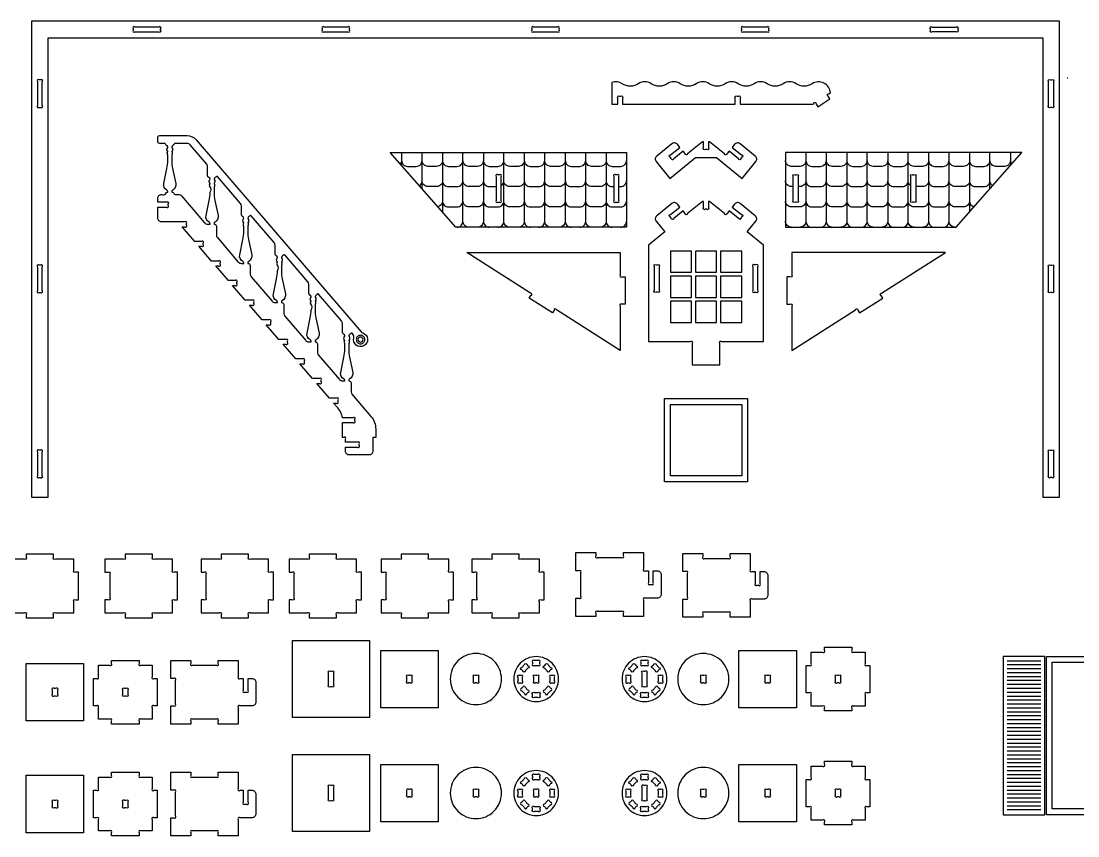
# Model space of a CAD drawing. Extents: x 9576 to 9806, y 1039 to 1165.
# Drawn here: x 9636 to 9689.9, y 1039.6 to 1081.2 of the extents above; entities that cross this region are included whole.
import ezdxf

# ---------------------------------------------------------------- set-up
doc = ezdxf.new("R2010")
doc.units = 0
doc.header["$MEASUREMENT"] = 0
doc.layers.add('LAYER_1', color=18, linetype='CONTINUOUS')

msp = doc.modelspace()

# ---------------------------------------------------------------- linework, layer by layer
at = {"layer": 'LAYER_1'}
for points in [[(9688.967, 1081.205), (9636.517, 1081.205), (9636.517, 1056.905), (9637.367, 1056.905), (9637.367, 1080.355), (9688.117, 1080.355), (9688.117, 1056.905), (9688.967, 1056.905)], [(9658.168, 1070.688), (9654.824, 1074.508), (9666.88, 1074.508), (9666.88, 1070.688)], [(9683.699, 1070.688), (9687.043, 1074.508), (9674.986, 1074.508), (9674.986, 1070.688)], [(9669.113, 1068.388), (9670.193, 1068.388), (9670.193, 1069.468), (9669.113, 1069.468)], [(9670.393, 1068.388), (9671.473, 1068.388), (9671.473, 1069.468), (9670.393, 1069.468)], [(9671.673, 1068.388), (9672.753, 1068.388), (9672.753, 1069.468), (9671.673, 1069.468)], [(9669.113, 1067.108), (9670.193, 1067.108), (9670.193, 1068.188), (9669.113, 1068.188)], [(9670.393, 1067.108), (9671.473, 1067.108), (9671.473, 1068.188), (9670.393, 1068.188)], [(9671.673, 1067.108), (9672.753, 1067.108), (9672.753, 1068.188), (9671.673, 1068.188)], [(9669.113, 1065.828), (9670.193, 1065.828), (9670.193, 1066.908), (9669.113, 1066.908)], [(9670.393, 1065.828), (9671.473, 1065.828), (9671.473, 1066.908), (9670.393, 1066.908)], [(9671.673, 1065.828), (9672.753, 1065.828), (9672.753, 1066.908), (9671.673, 1066.908)], [(9668.813, 1061.94), (9673.053, 1061.94), (9673.053, 1057.7), (9668.813, 1057.7)], [(9669.113, 1061.64), (9672.753, 1061.64), (9672.753, 1058), (9669.113, 1058)], [(9649.835, 1045.659), (9649.835, 1049.59), (9653.766, 1049.59), (9653.766, 1045.659)], [(9654.335, 1046.159), (9654.335, 1049.09), (9657.266, 1049.09), (9657.266, 1046.159)], [(9672.615, 1046.159), (9672.615, 1049.09), (9675.547, 1049.09), (9675.547, 1046.159)], [(9688.221, 1048.784), (9686.101, 1048.784), (9686.101, 1040.704), (9688.221, 1040.704)], [(9692.541, 1048.784), (9692.541, 1040.704), (9688.301, 1040.704), (9688.301, 1048.784)], [(9636.245, 1045.488), (9636.245, 1048.42), (9639.176, 1048.42), (9639.176, 1045.488)], [(9688.601, 1048.484), (9692.241, 1048.484), (9692.241, 1041.004), (9688.601, 1041.004)], [(9649.835, 1039.841), (9649.835, 1043.773), (9653.766, 1043.773), (9653.766, 1039.841)], [(9654.335, 1040.341), (9654.335, 1043.273), (9657.266, 1043.273), (9657.266, 1040.341)], [(9672.615, 1040.341), (9672.615, 1043.273), (9675.547, 1043.273), (9675.547, 1040.341)], [(9636.245, 1039.783), (9636.245, 1042.714), (9639.176, 1042.714), (9639.176, 1039.783)]]:
    msp.add_lwpolyline(points, close=True, dxfattribs=at)
for points in [[(9641.793, 1080.655), (9643.016, 1080.655, 1), (9643.105, 1080.743), (9643.105, 1080.816, 1), (9643.016, 1080.905), (9641.793, 1080.905, 1), (9641.705, 1080.816), (9641.705, 1080.743, 1)], [(9651.431, 1080.655), (9652.654, 1080.655, 1), (9652.742, 1080.743), (9652.742, 1080.816, 1), (9652.654, 1080.905), (9651.431, 1080.905, 1), (9651.342, 1080.816), (9651.342, 1080.743, 1)], [(9662.131, 1080.655), (9663.354, 1080.655, 1), (9663.442, 1080.743), (9663.442, 1080.816, 1), (9663.354, 1080.905), (9662.131, 1080.905, 1), (9662.042, 1080.816), (9662.042, 1080.743, 1)], [(9674.054, 1080.905), (9672.831, 1080.905, 1), (9672.742, 1080.816), (9672.742, 1080.743, 1), (9672.831, 1080.655), (9674.054, 1080.655, 1), (9674.142, 1080.743), (9674.142, 1080.816, 1)], [(9682.468, 1080.905), (9683.691, 1080.905, -1), (9683.78, 1080.816), (9683.78, 1080.743, -1), (9683.691, 1080.655), (9682.468, 1080.655, -1), (9682.38, 1080.743), (9682.38, 1080.816, -1)], [(9636.817, 1078.116), (9636.817, 1076.893, 1), (9636.906, 1076.805), (9636.979, 1076.805, 1), (9637.067, 1076.893), (9637.067, 1078.116, 1), (9636.979, 1078.205), (9636.906, 1078.205, 1)], [(9672.428, 1076.967), (9672.428, 1077.278, -1), (9672.516, 1077.367), (9672.59, 1077.367, -1), (9672.678, 1077.278), (9672.678, 1076.967), (9676.376, 1076.967), (9676.428, 1077, -1), (9676.55, 1076.973), (9676.637, 1076.837), (9677.257, 1077.232), (9677.17, 1077.368, -1), (9677.197, 1077.49), (9677.277, 1077.542, 0.579603), (9676.347, 1078.009, -0.300981), (9675.531, 1078.009, 0.300981), (9674.869, 1078.009, -0.300981), (9674.053, 1078.009, 0.300981), (9673.39, 1078.009, -0.300981), (9672.574, 1078.009, 0.300981), (9671.912, 1078.009, -0.300981), (9671.096, 1078.009, 0.300981), (9670.434, 1078.009, -0.300981), (9669.618, 1078.009, 0.300981), (9668.955, 1078.009, -0.300981), (9668.139, 1078.009, 0.300981), (9667.477, 1078.009, -0.300981), (9666.661, 1078.009, 0.236244), (9666.128, 1078.074), (9666.128, 1076.967), (9666.428, 1076.967), (9666.428, 1077.278, -1), (9666.516, 1077.367), (9666.59, 1077.367, -1), (9666.678, 1077.278), (9666.678, 1076.967)], [(9688.667, 1078.116), (9688.667, 1076.893, -1), (9688.579, 1076.805), (9688.506, 1076.805, -1), (9688.417, 1076.893), (9688.417, 1078.116, -1), (9688.506, 1078.205), (9688.579, 1078.205, -1)], [(9652.388, 1060.712), (9652.926, 1060.712, 1), (9653.014, 1060.8), (9653.014, 1060.874, 1), (9652.926, 1060.962), (9652.377, 1060.962, 0.140614), (9652.146, 1061.463), (9651.933, 1061.712), (9652.067, 1061.712, 1), (9652.155, 1061.8), (9652.155, 1061.874, 1), (9652.067, 1061.962), (9651.718, 1061.962), (9651.074, 1062.712), (9651.207, 1062.712, 1), (9651.296, 1062.8), (9651.296, 1062.874, 1), (9651.207, 1062.962), (9650.859, 1062.962), (9650.215, 1063.712), (9650.348, 1063.712, 1), (9650.437, 1063.8), (9650.437, 1063.874, 1), (9650.348, 1063.962), (9650, 1063.962), (9649.355, 1064.712), (9649.489, 1064.712, 1), (9649.578, 1064.8), (9649.578, 1064.874, 1), (9649.489, 1064.962), (9649.141, 1064.962), (9648.496, 1065.712), (9648.63, 1065.712, 1), (9648.719, 1065.8), (9648.719, 1065.874, 1), (9648.63, 1065.962), (9648.282, 1065.962), (9647.637, 1066.712), (9647.771, 1066.712, 1), (9647.86, 1066.8), (9647.86, 1066.874, 1), (9647.771, 1066.962), (9647.422, 1066.962), (9646.778, 1067.712), (9646.912, 1067.712, 1), (9647, 1067.8), (9647, 1067.874, 1), (9646.912, 1067.962), (9646.563, 1067.962), (9645.919, 1068.712), (9646.053, 1068.712, 1), (9646.141, 1068.8), (9646.141, 1068.874, 1), (9646.053, 1068.962), (9645.704, 1068.962), (9645.06, 1069.712), (9645.194, 1069.712, 1), (9645.282, 1069.8), (9645.282, 1069.874, 1), (9645.194, 1069.962), (9644.845, 1069.962), (9644.201, 1070.712), (9644.335, 1070.712, 1), (9644.423, 1070.8), (9644.423, 1070.874, 1), (9644.335, 1070.962), (9643.156, 1070.962, -0.414214), (9642.956, 1071.162), (9642.956, 1071.712), (9643.408, 1071.712, 1), (9643.497, 1071.8), (9643.497, 1071.874, 1), (9643.408, 1071.962), (9642.956, 1071.962), (9642.956, 1072.162, -0.414214), (9643.156, 1072.362, 0.352171), (9643.349, 1072.393, -0.352171), (9643.447, 1072.472), (9643.47, 1072.472), (9643.47, 1072.489, 0.272519), (9643.418, 1072.576, -0.328849), (9643.264, 1072.913), (9643.427, 1073.691, 0.051698), (9643.47, 1074.101), (9643.47, 1074.388, 0.366837), (9643.461, 1074.397, -0.600564), (9643.449, 1074.434, 0.39765), (9643.449, 1074.448, -0.39765), (9643.449, 1074.478, 0.39765), (9643.449, 1074.492, -0.594353), (9643.461, 1074.528, 0.584261), (9643.467, 1074.545, -0.375636), (9643.465, 1074.757, 0.187098), (9643.47, 1074.77, 0.294683), (9643.408, 1074.86, -0.244569), (9643.349, 1074.931, 0.352171), (9643.31, 1074.962), (9643.056, 1074.962, -0.414214), (9642.956, 1075.062), (9642.956, 1075.262, -0.414214), (9643.056, 1075.362), (9644.456, 1075.362, -0.21865), (9644.911, 1075.153), (9653.331, 1065.352, 0.134714), (9653.419, 1065.293, -0.655406), (9653.475, 1064.636, -0.655406), (9652.956, 1065.042, 0.245805), (9652.914, 1065.223), (9652.873, 1065.272, 0.507332), (9652.808, 1065.267, -0.156752), (9652.762, 1065.227, 0.294683), (9652.7, 1065.138, 0.187098), (9652.705, 1065.124, -0.375636), (9652.703, 1064.912, 0.584261), (9652.709, 1064.895, -0.594353), (9652.721, 1064.859, 0.39765), (9652.721, 1064.845, -0.39765), (9652.721, 1064.815, 0.39765), (9652.721, 1064.801, -0.600564), (9652.709, 1064.765, 0.366837), (9652.7, 1064.755), (9652.7, 1064.469, 0.051698), (9652.743, 1064.058), (9652.906, 1063.28, -0.328849), (9652.752, 1062.943, 0.272519), (9652.7, 1062.856), (9652.7, 1062.839), (9652.723, 1062.839, -0.414214), (9652.823, 1062.739), (9652.823, 1062.284, 0.179323), (9652.872, 1062.154), (9653.838, 1061.029, -0.179323), (9654.08, 1060.377), (9654.08, 1059.962), (9653.934, 1059.962), (9653.934, 1059.262, -0.414214), (9653.734, 1059.062), (9652.734, 1059.062, -0.414214), (9652.534, 1059.262), (9652.534, 1059.462), (9653.145, 1059.462, 1), (9653.234, 1059.55), (9653.234, 1059.624, 1), (9653.145, 1059.712), (9652.534, 1059.712), (9652.534, 1059.874, 1), (9652.445, 1059.962), (9652.388, 1059.962)], [(9643.791, 1074.932, -0.251154), (9643.731, 1074.86, 0.294683), (9643.67, 1074.77, 0.187098), (9643.675, 1074.757, -0.375636), (9643.673, 1074.545, 0.584261), (9643.678, 1074.528, -0.594353), (9643.69, 1074.492, 0.39765), (9643.69, 1074.478, -0.39765), (9643.69, 1074.448, 0.39765), (9643.69, 1074.434, -0.600564), (9643.678, 1074.397, 0.366837), (9643.67, 1074.388), (9643.67, 1074.101, 0.051698), (9643.712, 1073.691), (9643.875, 1072.913, -0.328849), (9643.721, 1072.576, 0.272519), (9643.67, 1072.489), (9643.67, 1072.472, -0.352171), (9643.79, 1072.393, 0.352171), (9643.829, 1072.362), (9644.01, 1072.362, -0.21865), (9644.162, 1072.292), (9645.35, 1070.909, 0.21865), (9645.502, 1070.839), (9645.628, 1070.839), (9645.628, 1070.856, 0.272519), (9645.576, 1070.943, -0.328849), (9645.422, 1071.28), (9645.585, 1072.058, 0.051698), (9645.628, 1072.469, 0.366837), (9645.619, 1072.765, -0.600564), (9645.607, 1072.801, 0.39765), (9645.607, 1072.815, -0.39765), (9645.607, 1072.845, 0.39765), (9645.607, 1072.859, -0.594353), (9645.619, 1072.895, 0.584261), (9645.624, 1072.912, -0.375636), (9645.623, 1073.124, 0.187098), (9645.627, 1073.138, 0.294683), (9645.566, 1073.227, -0.302722), (9645.504, 1073.319), (9645.504, 1073.774, 0.179323), (9645.456, 1073.905), (9644.608, 1074.892, 0.21865), (9644.456, 1074.962), (9643.829, 1074.962, 0.352171)], [(9671.058, 1075.048), (9671.058, 1074.737, -1), (9670.97, 1074.648), (9670.897, 1074.648, -1), (9670.808, 1074.737), (9670.808, 1075.048), (9670.75, 1075.048), (9669.986, 1074.429, -1), (9669.861, 1074.442), (9669.76, 1074.567), (9669.284, 1074.182, -1), (9669.16, 1074.195), (9669.114, 1074.252, -1), (9669.127, 1074.377), (9669.602, 1074.762), (9669.476, 1074.917, 0.414214), (9669.195, 1074.947), (9668.418, 1074.317, 0.414214), (9668.389, 1074.036), (9669.081, 1073.181), (9670.398, 1074.248), (9671.468, 1074.248), (9672.785, 1073.181), (9673.478, 1074.036, 0.414214), (9673.448, 1074.317), (9672.671, 1074.947, 0.414214), (9672.39, 1074.917), (9672.264, 1074.762), (9672.739, 1074.377, -1), (9672.752, 1074.252), (9672.706, 1074.195, -1), (9672.582, 1074.182), (9672.107, 1074.567), (9672.005, 1074.442, -1), (9671.881, 1074.429), (9671.116, 1075.048)], [(9647.337, 1070.765, -0.600564), (9647.325, 1070.801, 0.39765), (9647.325, 1070.815, -0.39765), (9647.325, 1070.845, 0.39765), (9647.325, 1070.859, -0.594353), (9647.337, 1070.895, 0.584261), (9647.343, 1070.912, -0.375636), (9647.341, 1071.124, 0.187098), (9647.346, 1071.138, 0.294683), (9647.284, 1071.227, -0.302722), (9647.223, 1071.319), (9647.223, 1071.774, 0.179323), (9647.174, 1071.905), (9646, 1073.272, 0.507332), (9645.936, 1073.267, -0.156752), (9645.889, 1073.227, 0.294683), (9645.828, 1073.138, 0.187098), (9645.832, 1073.124, -0.375636), (9645.831, 1072.912, 0.584261), (9645.836, 1072.895, -0.594353), (9645.848, 1072.859, 0.39765), (9645.848, 1072.845, -0.39765), (9645.848, 1072.815, 0.39765), (9645.848, 1072.801, -0.600564), (9645.836, 1072.765, 0.366837), (9645.828, 1072.755), (9645.828, 1072.469, 0.051698), (9645.87, 1072.058), (9646.033, 1071.28, -0.328849), (9645.879, 1070.943, 0.272519), (9645.828, 1070.856), (9645.828, 1070.839), (9645.851, 1070.839, -0.414214), (9645.951, 1070.739), (9645.951, 1070.284, 0.179323), (9645.999, 1070.154), (9647.068, 1068.909, 0.21865), (9647.22, 1068.839), (9647.346, 1068.839), (9647.346, 1068.856, 0.272519), (9647.294, 1068.943, -0.328849), (9647.14, 1069.28), (9647.303, 1070.058, 0.051698), (9647.346, 1070.469), (9647.346, 1070.755, 0.366837)], [(9660.23, 1073.273), (9660.23, 1072.049, 1), (9660.318, 1071.961), (9660.392, 1071.961, 1), (9660.48, 1072.049), (9660.48, 1073.273, 1), (9660.392, 1073.361), (9660.318, 1073.361, 1)], [(9666.23, 1073.273), (9666.23, 1072.049, 1), (9666.318, 1071.961), (9666.392, 1071.961, 1), (9666.48, 1072.049), (9666.48, 1073.273, 1), (9666.392, 1073.361), (9666.318, 1073.361, 1)], [(9675.636, 1073.273), (9675.636, 1072.049, -1), (9675.548, 1071.961), (9675.475, 1071.961, -1), (9675.386, 1072.049), (9675.386, 1073.273, -1), (9675.475, 1073.361), (9675.548, 1073.361, -1)], [(9681.636, 1073.273), (9681.636, 1072.049, -1), (9681.548, 1071.961), (9681.475, 1071.961, -1), (9681.386, 1072.049), (9681.386, 1073.273, -1), (9681.475, 1073.361), (9681.548, 1073.361, -1)], [(9671.633, 1063.655), (9671.633, 1064.767, -1), (9671.722, 1064.855), (9673.871, 1064.855), (9673.871, 1069.768), (9673.037, 1070.444), (9673.478, 1070.987, 0.414214), (9673.448, 1071.269), (9672.671, 1071.898, 0.414214), (9672.39, 1071.869), (9672.264, 1071.713), (9672.739, 1071.328, -1), (9672.752, 1071.204), (9672.651, 1071.078), (9672.107, 1071.519), (9672.005, 1071.393, -1), (9671.881, 1071.38), (9671.116, 1072), (9671.058, 1072), (9671.058, 1071.688, -1), (9670.97, 1071.6), (9670.897, 1071.6, -1), (9670.808, 1071.688), (9670.808, 1072), (9670.75, 1072), (9669.986, 1071.38, -1), (9669.861, 1071.393), (9669.76, 1071.519), (9669.284, 1071.134, -1), (9669.16, 1071.147), (9669.114, 1071.204, -1), (9669.127, 1071.328), (9669.602, 1071.713), (9669.476, 1071.869, 0.414214), (9669.195, 1071.898), (9668.418, 1071.269, 0.414214), (9668.389, 1070.987), (9668.829, 1070.444), (9667.996, 1069.768), (9667.996, 1064.855), (9670.145, 1064.855, -1), (9670.233, 1064.767), (9670.233, 1063.655)], [(9649.021, 1068.058, 0.051698), (9649.064, 1068.469, 0.366837), (9649.056, 1068.765, -0.600564), (9649.043, 1068.801, 0.39765), (9649.043, 1068.815, -0.39765), (9649.043, 1068.845, 0.39765), (9649.043, 1068.859, -0.594353), (9649.055, 1068.895, 0.584261), (9649.061, 1068.912, -0.375636), (9649.059, 1069.124, 0.187098), (9649.064, 1069.138, 0.294683), (9649.002, 1069.227, -0.302722), (9648.941, 1069.319), (9648.941, 1069.774, 0.179323), (9648.893, 1069.905), (9647.718, 1071.272, 0.507332), (9647.654, 1071.267, -0.156752), (9647.607, 1071.227, 0.294683), (9647.546, 1071.138, 0.187098), (9647.551, 1071.124, -0.375636), (9647.549, 1070.912, 0.584261), (9647.554, 1070.895, -0.594353), (9647.566, 1070.859, 0.39765), (9647.566, 1070.845, -0.39765), (9647.566, 1070.815, 0.39765), (9647.566, 1070.801, -0.600564), (9647.554, 1070.765, 0.366837), (9647.546, 1070.755), (9647.546, 1070.469, 0.051698), (9647.588, 1070.058), (9647.751, 1069.28, -0.328849), (9647.597, 1068.943, 0.272519), (9647.546, 1068.856), (9647.546, 1068.839), (9647.569, 1068.839, -0.414214), (9647.669, 1068.739), (9647.669, 1068.284, 0.179323), (9647.717, 1068.154), (9648.787, 1066.909, 0.21865), (9648.938, 1066.839), (9649.064, 1066.839), (9649.064, 1066.856, 0.272519), (9649.012, 1066.943, -0.328849), (9648.858, 1067.28)], [(9650.782, 1066.469, 0.366837), (9650.774, 1066.765, -0.600564), (9650.761, 1066.801, 0.39765), (9650.761, 1066.815, -0.39765), (9650.761, 1066.845, 0.39765), (9650.761, 1066.859, -0.594353), (9650.773, 1066.895, 0.584261), (9650.779, 1066.912, -0.375636), (9650.777, 1067.124, 0.187098), (9650.782, 1067.138, 0.294683), (9650.721, 1067.227, -0.302722), (9650.659, 1067.319), (9650.659, 1067.774, 0.179323), (9650.611, 1067.905), (9649.436, 1069.272, 0.507332), (9649.372, 1069.267, -0.156752), (9649.325, 1069.227, 0.294683), (9649.264, 1069.138, 0.187098), (9649.269, 1069.124, -0.375636), (9649.267, 1068.912, 0.584261), (9649.273, 1068.895, -0.594353), (9649.285, 1068.859, 0.39765), (9649.285, 1068.845, -0.39765), (9649.285, 1068.815, 0.39765), (9649.285, 1068.801, -0.600564), (9649.272, 1068.765, 0.366837), (9649.264, 1068.755), (9649.264, 1068.469, 0.051698), (9649.306, 1068.058), (9649.469, 1067.28, -0.328849), (9649.315, 1066.943, 0.272519), (9649.264, 1066.856), (9649.264, 1066.839), (9649.287, 1066.839, -0.414214), (9649.387, 1066.739), (9649.387, 1066.284, 0.179323), (9649.435, 1066.154), (9650.505, 1064.909, 0.21865), (9650.656, 1064.839), (9650.782, 1064.839), (9650.782, 1064.856, 0.272519), (9650.731, 1064.943, -0.328849), (9650.576, 1065.28), (9650.74, 1066.058, 0.051698)], [(9666.804, 1066.751), (9666.643, 1066.751, 1), (9666.554, 1066.663), (9666.554, 1064.398), (9663.302, 1066.472, 1), (9663.18, 1066.445), (9663.093, 1066.309), (9661.913, 1067.061), (9662, 1067.198, 1), (9661.973, 1067.32), (9658.72, 1069.394), (9666.554, 1069.394), (9666.554, 1068.239, 1), (9666.643, 1068.151), (9666.804, 1068.151)], [(9675.062, 1066.751), (9675.224, 1066.751, -1), (9675.312, 1066.663), (9675.312, 1064.398), (9678.564, 1066.472, -1), (9678.686, 1066.445), (9678.773, 1066.309), (9679.954, 1067.061), (9679.867, 1067.198, -1), (9679.894, 1067.32), (9683.146, 1069.394), (9675.312, 1069.394), (9675.312, 1068.239, -1), (9675.224, 1068.151), (9675.062, 1068.151)], [(9636.817, 1068.666), (9636.817, 1067.443, 1), (9636.906, 1067.355), (9636.979, 1067.355, 1), (9637.067, 1067.443), (9637.067, 1068.666, 1), (9636.979, 1068.755), (9636.906, 1068.755, 1)], [(9668.546, 1068.68), (9668.546, 1067.457, -1), (9668.457, 1067.368), (9668.384, 1067.368, -1), (9668.296, 1067.457), (9668.296, 1068.68, -1), (9668.384, 1068.768), (9668.457, 1068.768, -1)], [(9673.321, 1068.68), (9673.321, 1067.457, 1), (9673.409, 1067.368), (9673.482, 1067.368, 1), (9673.571, 1067.457), (9673.571, 1068.68, 1), (9673.482, 1068.768), (9673.409, 1068.768, 1)], [(9688.667, 1068.666), (9688.667, 1067.443, -1), (9688.579, 1067.355), (9688.506, 1067.355, -1), (9688.417, 1067.443), (9688.417, 1068.666, -1), (9688.506, 1068.755), (9688.579, 1068.755, -1)], [(9652.5, 1064.755, 0.366837), (9652.492, 1064.765, -0.600564), (9652.48, 1064.801, 0.39765), (9652.48, 1064.815, -0.39765), (9652.48, 1064.845, 0.39765), (9652.48, 1064.859, -0.594353), (9652.491, 1064.895, 0.584261), (9652.497, 1064.912, -0.375636), (9652.495, 1065.124, 0.187098), (9652.5, 1065.138, 0.294683), (9652.439, 1065.227, -0.302722), (9652.377, 1065.319), (9652.377, 1065.774, 0.179323), (9652.329, 1065.905), (9651.155, 1067.272, 0.507332), (9651.09, 1067.267, -0.156752), (9651.044, 1067.227, 0.294683), (9650.982, 1067.138, 0.187098), (9650.987, 1067.124, -0.375636), (9650.985, 1066.912, 0.584261), (9650.991, 1066.895, -0.594353), (9651.003, 1066.859, 0.39765), (9651.003, 1066.845, -0.39765), (9651.003, 1066.815, 0.39765), (9651.003, 1066.801, -0.600564), (9650.99, 1066.765, 0.366837), (9650.982, 1066.755), (9650.982, 1066.469, 0.051698), (9651.025, 1066.058), (9651.188, 1065.28, -0.328849), (9651.034, 1064.943, 0.272519), (9650.982, 1064.856), (9650.982, 1064.839), (9651.005, 1064.839, -0.414214), (9651.105, 1064.739), (9651.105, 1064.284, 0.179323), (9651.153, 1064.154), (9652.223, 1062.909, 0.21865), (9652.375, 1062.839), (9652.5, 1062.839), (9652.5, 1062.856, 0.272519), (9652.449, 1062.943, -0.328849), (9652.295, 1063.28), (9652.458, 1064.058, 0.051698), (9652.5, 1064.469)], [(9653.304, 1065.169, 0.414214), (9653.087, 1064.952, 0.414214), (9653.304, 1064.735, 0.414214), (9653.521, 1064.952, 0.414214)], [(9653.304, 1065.081, 0.414214), (9653.175, 1064.952, 0.414214), (9653.304, 1064.823, 0.414214), (9653.433, 1064.952, 0.414214)], [(9636.817, 1059.216), (9636.817, 1057.993, 1), (9636.906, 1057.905), (9636.979, 1057.905, 1), (9637.067, 1057.993), (9637.067, 1059.216, 1), (9636.979, 1059.305), (9636.906, 1059.305, 1)], [(9688.667, 1059.216), (9688.667, 1057.993, -1), (9688.579, 1057.905), (9688.506, 1057.905, -1), (9688.417, 1057.993), (9688.417, 1059.216, -1), (9688.506, 1059.305), (9688.579, 1059.305, -1)], [(9640.263, 1053.076), (9640.424, 1053.076, -1), (9640.513, 1052.988), (9640.513, 1051.764, -1), (9640.424, 1051.676), (9640.263, 1051.676), (9640.263, 1051), (9641.199, 1051, -1), (9641.288, 1050.912), (9641.288, 1050.75), (9642.688, 1050.75), (9642.688, 1050.912, -1), (9642.776, 1051), (9643.713, 1051), (9643.713, 1051.588, -1), (9643.801, 1051.676), (9643.963, 1051.676), (9643.963, 1053.076), (9643.801, 1053.076, -1), (9643.713, 1053.164), (9643.713, 1053.752), (9642.776, 1053.752, -1), (9642.688, 1053.84), (9642.688, 1054.002), (9641.288, 1054.002), (9641.288, 1053.84, -1), (9641.199, 1053.752), (9640.263, 1053.752)], [(9645.166, 1053.076), (9645.328, 1053.076, -1), (9645.416, 1052.988), (9645.416, 1051.764, -1), (9645.328, 1051.676), (9645.166, 1051.676), (9645.166, 1051), (9646.103, 1051, -1), (9646.191, 1050.912), (9646.191, 1050.75), (9647.591, 1050.75), (9647.591, 1050.912, -1), (9647.68, 1051), (9648.616, 1051), (9648.616, 1051.588, -1), (9648.705, 1051.676), (9648.866, 1051.676), (9648.866, 1053.076), (9648.705, 1053.076, -1), (9648.616, 1053.164), (9648.616, 1053.752), (9647.68, 1053.752, -1), (9647.591, 1053.84), (9647.591, 1054.002), (9646.191, 1054.002), (9646.191, 1053.84, -1), (9646.103, 1053.752), (9645.166, 1053.752)], [(9649.655, 1053.076), (9649.817, 1053.076, -1), (9649.905, 1052.988), (9649.905, 1051.764, -1), (9649.817, 1051.676), (9649.655, 1051.676), (9649.655, 1051), (9650.592, 1051, -1), (9650.68, 1050.912), (9650.68, 1050.75), (9652.08, 1050.75), (9652.08, 1050.912, -1), (9652.169, 1051), (9653.105, 1051), (9653.105, 1051.588, -1), (9653.194, 1051.676), (9653.355, 1051.676), (9653.355, 1053.076), (9653.194, 1053.076, -1), (9653.105, 1053.164), (9653.105, 1053.752), (9652.169, 1053.752, -1), (9652.08, 1053.84), (9652.08, 1054.002), (9650.68, 1054.002), (9650.68, 1053.84, -1), (9650.592, 1053.752), (9649.655, 1053.752)], [(9654.352, 1053.076), (9654.513, 1053.076, -1), (9654.602, 1052.988), (9654.602, 1051.764, -1), (9654.513, 1051.676), (9654.352, 1051.676), (9654.352, 1051), (9655.288, 1051, -1), (9655.377, 1050.912), (9655.377, 1050.75), (9656.777, 1050.75), (9656.777, 1050.912, -1), (9656.865, 1051), (9657.802, 1051), (9657.802, 1051.588, -1), (9657.89, 1051.676), (9658.052, 1051.676), (9658.052, 1053.076), (9657.89, 1053.076, -1), (9657.802, 1053.164), (9657.802, 1053.752), (9656.865, 1053.752, -1), (9656.777, 1053.84), (9656.777, 1054.002), (9655.377, 1054.002), (9655.377, 1053.84, -1), (9655.288, 1053.752), (9654.352, 1053.752)], [(9658.979, 1053.076), (9659.141, 1053.076, -1), (9659.229, 1052.988), (9659.229, 1051.764, -1), (9659.141, 1051.676), (9658.979, 1051.676), (9658.979, 1051), (9659.916, 1051, -1), (9660.004, 1050.912), (9660.004, 1050.75), (9661.404, 1050.75), (9661.404, 1050.912, -1), (9661.492, 1051), (9662.429, 1051), (9662.429, 1051.588, -1), (9662.517, 1051.676), (9662.679, 1051.676), (9662.679, 1053.076), (9662.517, 1053.076, -1), (9662.429, 1053.164), (9662.429, 1053.752), (9661.492, 1053.752, -1), (9661.404, 1053.84), (9661.404, 1054.002), (9660.004, 1054.002), (9660.004, 1053.84, -1), (9659.916, 1053.752), (9658.979, 1053.752)], [(9667.741, 1054.077), (9667.741, 1053.24, 1), (9667.829, 1053.152), (9667.991, 1053.152), (9667.991, 1052.54, 1), (9668.079, 1052.452), (9668.152, 1052.452, 1), (9668.241, 1052.54), (9668.241, 1053.152), (9668.441, 1053.152, -0.414214), (9668.641, 1052.952), (9668.641, 1051.952, -0.414214), (9668.441, 1051.752), (9667.829, 1051.752, 1), (9667.741, 1051.663), (9667.741, 1050.826), (9666.716, 1050.826), (9666.716, 1050.988, 1), (9666.627, 1051.076), (9665.404, 1051.076, 1), (9665.316, 1050.988), (9665.316, 1050.826), (9664.291, 1050.826), (9664.291, 1051.752), (9664.452, 1051.752, 1), (9664.541, 1051.84), (9664.541, 1053.063, 1), (9664.452, 1053.152), (9664.291, 1053.152), (9664.291, 1054.077), (9665.316, 1054.077), (9665.316, 1053.916, 1), (9665.404, 1053.827), (9666.627, 1053.827, 1), (9666.716, 1053.916), (9666.716, 1054.077)], [(9673.192, 1054.036), (9673.192, 1053.199, 1), (9673.28, 1053.11), (9673.442, 1053.11), (9673.442, 1052.499, 1), (9673.53, 1052.41), (9673.603, 1052.41, 1), (9673.692, 1052.499), (9673.692, 1053.11), (9673.892, 1053.11, -0.414214), (9674.092, 1052.91), (9674.092, 1051.91, -0.414214), (9673.892, 1051.71), (9673.28, 1051.71, 1), (9673.192, 1051.622), (9673.192, 1050.785), (9672.167, 1050.785), (9672.167, 1050.946, 1), (9672.078, 1051.035), (9670.855, 1051.035, 1), (9670.767, 1050.946), (9670.767, 1050.785), (9669.742, 1050.785), (9669.742, 1051.71), (9669.903, 1051.71, 1), (9669.992, 1051.799), (9669.992, 1053.022, 1), (9669.903, 1053.11), (9669.742, 1053.11), (9669.742, 1054.036), (9670.767, 1054.036), (9670.767, 1053.874, 1), (9670.855, 1053.786), (9672.078, 1053.786, 1), (9672.167, 1053.874), (9672.167, 1054.036)], [(9659.191, 1048.93, 0.414214), (9657.885, 1047.625, 0.414214), (9659.191, 1046.319, 0.414214), (9660.496, 1047.625, 0.414214)], [(9662.265, 1048.77, 0.414214), (9661.12, 1047.625, 0.414214), (9662.265, 1046.479, 0.414214), (9663.411, 1047.625, 0.414214)], [(9667.793, 1048.77, 0.414214), (9666.647, 1047.625, 0.414214), (9667.793, 1046.479, 0.414214), (9668.938, 1047.625, 0.414214)], [(9670.793, 1048.93, 0.414214), (9669.487, 1047.625, 0.414214), (9670.793, 1046.319, 0.414214), (9672.098, 1047.625, 0.414214)], [(9678.372, 1049.25), (9678.372, 1049.089, 1), (9678.461, 1049), (9679.048, 1049), (9679.048, 1048.413, 1), (9679.136, 1048.325), (9679.298, 1048.325), (9679.298, 1046.925), (9679.136, 1046.925, 1), (9679.048, 1046.836), (9679.048, 1046.249), (9678.461, 1046.249, 1), (9678.372, 1046.161), (9678.372, 1045.999), (9676.972, 1045.999), (9676.972, 1046.161, 1), (9676.884, 1046.249), (9676.297, 1046.249), (9676.297, 1046.836, 1), (9676.208, 1046.925), (9676.047, 1046.925), (9676.047, 1048.325), (9676.208, 1048.325, 1), (9676.297, 1048.413), (9676.297, 1049), (9676.884, 1049, 1), (9676.972, 1049.089), (9676.972, 1049.25)], [(9642.002, 1048.58), (9642.002, 1048.418, 1), (9642.09, 1048.33), (9642.677, 1048.33), (9642.677, 1047.742, 1), (9642.766, 1047.654), (9642.927, 1047.654), (9642.927, 1046.254), (9642.766, 1046.254, 1), (9642.677, 1046.166), (9642.677, 1045.578), (9642.09, 1045.578, 1), (9642.002, 1045.49), (9642.002, 1045.328), (9640.602, 1045.328), (9640.602, 1045.49, 1), (9640.513, 1045.578), (9639.926, 1045.578), (9639.926, 1046.166, 1), (9639.838, 1046.254), (9639.676, 1046.254), (9639.676, 1047.654), (9639.838, 1047.654, 1), (9639.926, 1047.742), (9639.926, 1048.33), (9640.513, 1048.33, 1), (9640.602, 1048.418), (9640.602, 1048.58)], [(9647.068, 1048.58), (9647.068, 1047.742, 1), (9647.157, 1047.654), (9647.318, 1047.654), (9647.318, 1047.042, 1), (9647.407, 1046.954), (9647.48, 1046.954, 1), (9647.568, 1047.042), (9647.568, 1047.654), (9647.768, 1047.654, -0.414214), (9647.968, 1047.454), (9647.968, 1046.454, -0.414214), (9647.768, 1046.254), (9647.157, 1046.254, 1), (9647.068, 1046.166), (9647.068, 1045.328), (9646.043, 1045.328), (9646.043, 1045.49, 1), (9645.955, 1045.578), (9644.732, 1045.578, 1), (9644.643, 1045.49), (9644.643, 1045.328), (9643.618, 1045.328), (9643.618, 1046.254), (9643.78, 1046.254, 1), (9643.868, 1046.342), (9643.868, 1047.566, 1), (9643.78, 1047.654), (9643.618, 1047.654), (9643.618, 1048.58), (9644.643, 1048.58), (9644.643, 1048.418, 1), (9644.732, 1048.33), (9645.955, 1048.33, 1), (9646.043, 1048.418), (9646.043, 1048.58)], [(9661.529, 1048.222), (9661.668, 1048.361, -1), (9661.793, 1048.361), (9661.845, 1048.309, -1), (9661.845, 1048.184), (9661.706, 1048.045, -1), (9661.581, 1048.045), (9661.529, 1048.097, -1)], [(9662.167, 1048.318), (9662.364, 1048.318, 1), (9662.452, 1048.406), (9662.452, 1048.479, 1), (9662.364, 1048.568), (9662.167, 1048.568, 1), (9662.078, 1048.479), (9662.078, 1048.406, 1)], [(9662.862, 1048.361), (9663.002, 1048.222, -1), (9663.002, 1048.097), (9662.95, 1048.045, -1), (9662.825, 1048.045), (9662.686, 1048.184, -1), (9662.686, 1048.309), (9662.737, 1048.361, -1)], [(9667.372, 1048.184), (9667.233, 1048.045, -1), (9667.108, 1048.045), (9667.056, 1048.097, -1), (9667.056, 1048.222), (9667.196, 1048.361, -1), (9667.321, 1048.361), (9667.372, 1048.309, -1)], [(9667.694, 1048.318), (9667.891, 1048.318, 1), (9667.98, 1048.406), (9667.98, 1048.479, 1), (9667.891, 1048.568), (9667.694, 1048.568, 1), (9667.606, 1048.479), (9667.606, 1048.406, 1)], [(9668.39, 1048.361), (9668.529, 1048.222, -1), (9668.529, 1048.097), (9668.477, 1048.045, -1), (9668.352, 1048.045), (9668.213, 1048.184, -1), (9668.213, 1048.309), (9668.265, 1048.361, -1)], [(9651.925, 1047.936), (9651.925, 1047.313, -1), (9651.837, 1047.225), (9651.764, 1047.225, -1), (9651.675, 1047.313), (9651.675, 1047.936, -1), (9651.764, 1048.025), (9651.837, 1048.025, -1)], [(9655.925, 1047.736), (9655.925, 1047.513, -1), (9655.837, 1047.425), (9655.764, 1047.425, -1), (9655.675, 1047.513), (9655.675, 1047.736, -1), (9655.764, 1047.825), (9655.837, 1047.825, -1)], [(9659.316, 1047.736), (9659.316, 1047.513, -1), (9659.227, 1047.425), (9659.154, 1047.425, -1), (9659.066, 1047.513), (9659.066, 1047.736, -1), (9659.154, 1047.825), (9659.227, 1047.825, -1)], [(9661.323, 1047.723), (9661.323, 1047.526, 1), (9661.411, 1047.438), (9661.484, 1047.438, 1), (9661.573, 1047.526), (9661.573, 1047.723, 1), (9661.484, 1047.812), (9661.411, 1047.812, 1)], [(9662.14, 1047.513), (9662.14, 1047.736, -1), (9662.229, 1047.825), (9662.302, 1047.825, -1), (9662.39, 1047.736), (9662.39, 1047.513, -1), (9662.302, 1047.425), (9662.229, 1047.425, -1)], [(9663.047, 1047.438), (9663.12, 1047.438, 1), (9663.208, 1047.526), (9663.208, 1047.723, 1), (9663.12, 1047.812), (9663.047, 1047.812, 1), (9662.958, 1047.723), (9662.958, 1047.526, 1)], [(9666.85, 1047.723), (9666.85, 1047.526, 1), (9666.938, 1047.438), (9667.011, 1047.438, 1), (9667.1, 1047.526), (9667.1, 1047.723, 1), (9667.011, 1047.812), (9666.938, 1047.812, 1)], [(9667.668, 1047.313), (9667.668, 1047.936, -1), (9667.756, 1048.025), (9667.829, 1048.025, -1), (9667.918, 1047.936), (9667.918, 1047.313, -1), (9667.829, 1047.225), (9667.756, 1047.225, -1)], [(9668.647, 1047.812), (9668.574, 1047.812, 1), (9668.485, 1047.723), (9668.485, 1047.526, 1), (9668.574, 1047.438), (9668.647, 1047.438, 1), (9668.735, 1047.526), (9668.735, 1047.723, 1)], [(9670.918, 1047.736), (9670.918, 1047.513, -1), (9670.829, 1047.425), (9670.756, 1047.425, -1), (9670.668, 1047.513), (9670.668, 1047.736, -1), (9670.756, 1047.825), (9670.829, 1047.825, -1)], [(9674.206, 1047.736), (9674.206, 1047.513, -1), (9674.118, 1047.425), (9674.044, 1047.425, -1), (9673.956, 1047.513), (9673.956, 1047.736, -1), (9674.044, 1047.825), (9674.118, 1047.825, -1)], [(9677.797, 1047.736), (9677.797, 1047.513, -1), (9677.709, 1047.425), (9677.636, 1047.425, -1), (9677.547, 1047.513), (9677.547, 1047.736, -1), (9677.636, 1047.825), (9677.709, 1047.825, -1)], [(9637.835, 1047.066), (9637.835, 1046.842, -1), (9637.747, 1046.754), (9637.674, 1046.754, -1), (9637.585, 1046.842), (9637.585, 1047.066, -1), (9637.674, 1047.154), (9637.747, 1047.154, -1)], [(9641.427, 1047.066), (9641.427, 1046.842, -1), (9641.338, 1046.754), (9641.265, 1046.754, -1), (9641.177, 1046.842), (9641.177, 1047.066, -1), (9641.265, 1047.154), (9641.338, 1047.154, -1)], [(9661.845, 1047.065), (9661.706, 1047.204, 1), (9661.581, 1047.204), (9661.529, 1047.153, 1), (9661.529, 1047.028), (9661.668, 1046.888, 1), (9661.793, 1046.888), (9661.845, 1046.94, 1)], [(9662.862, 1046.888), (9663.002, 1047.028, 1), (9663.002, 1047.153), (9662.95, 1047.204, 1), (9662.825, 1047.204), (9662.686, 1047.065, 1), (9662.686, 1046.94), (9662.737, 1046.888, 1)], [(9667.056, 1047.028), (9667.196, 1046.888, 1), (9667.321, 1046.888), (9667.372, 1046.94, 1), (9667.372, 1047.065), (9667.233, 1047.204, 1), (9667.108, 1047.204), (9667.056, 1047.153, 1)], [(9668.352, 1047.204), (9668.213, 1047.065, 1), (9668.213, 1046.94), (9668.265, 1046.888, 1), (9668.39, 1046.888), (9668.529, 1047.028, 1), (9668.529, 1047.153), (9668.477, 1047.204, 1)], [(9662.167, 1046.932), (9662.364, 1046.932, -1), (9662.452, 1046.843), (9662.452, 1046.77, -1), (9662.364, 1046.682), (9662.167, 1046.682, -1), (9662.078, 1046.77), (9662.078, 1046.843, -1)], [(9667.891, 1046.682), (9667.694, 1046.682, -1), (9667.606, 1046.77), (9667.606, 1046.843, -1), (9667.694, 1046.932), (9667.891, 1046.932, -1), (9667.98, 1046.843), (9667.98, 1046.77, -1)], [(9678.372, 1043.433), (9678.372, 1043.271, 1), (9678.461, 1043.183), (9679.048, 1043.183), (9679.048, 1042.595, 1), (9679.136, 1042.507), (9679.298, 1042.507), (9679.298, 1041.107), (9679.136, 1041.107, 1), (9679.048, 1041.019), (9679.048, 1040.431), (9678.461, 1040.431, 1), (9678.372, 1040.343), (9678.372, 1040.181), (9676.972, 1040.181), (9676.972, 1040.343, 1), (9676.884, 1040.431), (9676.297, 1040.431), (9676.297, 1041.019, 1), (9676.208, 1041.107), (9676.047, 1041.107), (9676.047, 1042.507), (9676.208, 1042.507, 1), (9676.297, 1042.595), (9676.297, 1043.183), (9676.884, 1043.183, 1), (9676.972, 1043.271), (9676.972, 1043.433)], [(9642.002, 1042.874), (9642.002, 1042.712, 1), (9642.09, 1042.624), (9642.677, 1042.624), (9642.677, 1042.037, 1), (9642.766, 1041.948), (9642.927, 1041.948), (9642.927, 1040.548), (9642.766, 1040.548, 1), (9642.677, 1040.46), (9642.677, 1039.873), (9642.09, 1039.873, 1), (9642.002, 1039.784), (9642.002, 1039.623), (9640.602, 1039.623), (9640.602, 1039.784, 1), (9640.513, 1039.873), (9639.926, 1039.873), (9639.926, 1040.46, 1), (9639.838, 1040.548), (9639.676, 1040.548), (9639.676, 1041.948), (9639.838, 1041.948, 1), (9639.926, 1042.037), (9639.926, 1042.624), (9640.513, 1042.624, 1), (9640.602, 1042.712), (9640.602, 1042.874)], [(9647.068, 1042.874), (9647.068, 1042.037, 1), (9647.157, 1041.948), (9647.318, 1041.948), (9647.318, 1041.337, 1), (9647.407, 1041.248), (9647.48, 1041.248, 1), (9647.568, 1041.337), (9647.568, 1041.948), (9647.768, 1041.948, -0.414214), (9647.968, 1041.748), (9647.968, 1040.748, -0.414214), (9647.768, 1040.548), (9647.157, 1040.548, 1), (9647.068, 1040.46), (9647.068, 1039.623), (9646.043, 1039.623), (9646.043, 1039.784, 1), (9645.955, 1039.873), (9644.732, 1039.873, 1), (9644.643, 1039.784), (9644.643, 1039.623), (9643.618, 1039.623), (9643.618, 1040.548), (9643.78, 1040.548, 1), (9643.868, 1040.637), (9643.868, 1041.86, 1), (9643.78, 1041.948), (9643.618, 1041.948), (9643.618, 1042.874), (9644.643, 1042.874), (9644.643, 1042.712, 1), (9644.732, 1042.624), (9645.955, 1042.624, 1), (9646.043, 1042.712), (9646.043, 1042.874)], [(9659.191, 1043.113, 0.414214), (9657.885, 1041.807, 0.414214), (9659.191, 1040.501, 0.414214), (9660.496, 1041.807, 0.414214)], [(9662.265, 1042.953, 0.414214), (9661.12, 1041.807, 0.414214), (9662.265, 1040.661, 0.414214), (9663.411, 1041.807, 0.414214)], [(9667.793, 1042.953, 0.414214), (9666.647, 1041.807, 0.414214), (9667.793, 1040.661, 0.414214), (9668.938, 1041.807, 0.414214)], [(9670.793, 1043.113, 0.414214), (9669.487, 1041.807, 0.414214), (9670.793, 1040.501, 0.414214), (9672.098, 1041.807, 0.414214)], [(9661.845, 1042.367), (9661.706, 1042.227, -1), (9661.581, 1042.227), (9661.529, 1042.279, -1), (9661.529, 1042.404), (9661.668, 1042.544, -1), (9661.793, 1042.544), (9661.845, 1042.492, -1)], [(9662.078, 1042.662), (9662.078, 1042.588, 1), (9662.167, 1042.5), (9662.364, 1042.5, 1), (9662.452, 1042.588), (9662.452, 1042.662, 1), (9662.364, 1042.75), (9662.167, 1042.75, 1)], [(9662.862, 1042.544), (9663.002, 1042.404, -1), (9663.002, 1042.279), (9662.95, 1042.227, -1), (9662.825, 1042.227), (9662.686, 1042.367, -1), (9662.686, 1042.492), (9662.737, 1042.544, -1)], [(9667.372, 1042.367), (9667.233, 1042.227, -1), (9667.108, 1042.227), (9667.056, 1042.279, -1), (9667.056, 1042.404), (9667.196, 1042.544, -1), (9667.321, 1042.544), (9667.372, 1042.492, -1)], [(9667.891, 1042.75), (9667.694, 1042.75, 1), (9667.606, 1042.662), (9667.606, 1042.588, 1), (9667.694, 1042.5), (9667.891, 1042.5, 1), (9667.98, 1042.588), (9667.98, 1042.662, 1)], [(9668.39, 1042.544), (9668.529, 1042.404, -1), (9668.529, 1042.279), (9668.477, 1042.227, -1), (9668.352, 1042.227), (9668.213, 1042.367, -1), (9668.213, 1042.492), (9668.265, 1042.544, -1)], [(9651.925, 1042.119), (9651.925, 1041.495, -1), (9651.837, 1041.407), (9651.764, 1041.407, -1), (9651.675, 1041.495), (9651.675, 1042.119, -1), (9651.764, 1042.207), (9651.837, 1042.207, -1)], [(9655.925, 1041.919), (9655.925, 1041.695, -1), (9655.837, 1041.607), (9655.764, 1041.607, -1), (9655.675, 1041.695), (9655.675, 1041.919, -1), (9655.764, 1042.007), (9655.837, 1042.007, -1)], [(9659.316, 1041.919), (9659.316, 1041.695, -1), (9659.227, 1041.607), (9659.154, 1041.607, -1), (9659.066, 1041.695), (9659.066, 1041.919, -1), (9659.154, 1042.007), (9659.227, 1042.007, -1)], [(9661.323, 1041.906), (9661.323, 1041.708, 1), (9661.411, 1041.62), (9661.484, 1041.62, 1), (9661.573, 1041.708), (9661.573, 1041.906, 1), (9661.484, 1041.994), (9661.411, 1041.994, 1)], [(9662.39, 1041.919), (9662.39, 1041.695, -1), (9662.302, 1041.607), (9662.229, 1041.607, -1), (9662.14, 1041.695), (9662.14, 1041.919, -1), (9662.229, 1042.007), (9662.302, 1042.007, -1)], [(9662.958, 1041.906), (9662.958, 1041.708, 1), (9663.047, 1041.62), (9663.12, 1041.62, 1), (9663.208, 1041.708), (9663.208, 1041.906, 1), (9663.12, 1041.994), (9663.047, 1041.994, 1)], [(9666.85, 1041.906), (9666.85, 1041.708, 1), (9666.938, 1041.62), (9667.011, 1041.62, 1), (9667.1, 1041.708), (9667.1, 1041.906, 1), (9667.011, 1041.994), (9666.938, 1041.994, 1)], [(9667.918, 1042.119), (9667.918, 1041.495, -1), (9667.829, 1041.407), (9667.756, 1041.407, -1), (9667.668, 1041.495), (9667.668, 1042.119, -1), (9667.756, 1042.207), (9667.829, 1042.207, -1)], [(9668.485, 1041.906), (9668.485, 1041.708, 1), (9668.574, 1041.62), (9668.647, 1041.62, 1), (9668.735, 1041.708), (9668.735, 1041.906, 1), (9668.647, 1041.994), (9668.574, 1041.994, 1)], [(9670.918, 1041.919), (9670.918, 1041.695, -1), (9670.829, 1041.607), (9670.756, 1041.607, -1), (9670.668, 1041.695), (9670.668, 1041.919, -1), (9670.756, 1042.007), (9670.829, 1042.007, -1)], [(9674.206, 1041.919), (9674.206, 1041.695, -1), (9674.118, 1041.607), (9674.044, 1041.607, -1), (9673.956, 1041.695), (9673.956, 1041.919, -1), (9674.044, 1042.007), (9674.118, 1042.007, -1)], [(9677.547, 1041.695), (9677.547, 1041.919, -1), (9677.636, 1042.007), (9677.709, 1042.007, -1), (9677.797, 1041.919), (9677.797, 1041.695, -1), (9677.709, 1041.607), (9677.636, 1041.607, -1)], [(9637.835, 1041.36), (9637.835, 1041.137, -1), (9637.747, 1041.048), (9637.674, 1041.048, -1), (9637.585, 1041.137), (9637.585, 1041.36, -1), (9637.674, 1041.448), (9637.747, 1041.448, -1)], [(9641.427, 1041.36), (9641.427, 1041.137, -1), (9641.338, 1041.048), (9641.265, 1041.048, -1), (9641.177, 1041.137), (9641.177, 1041.36, -1), (9641.265, 1041.448), (9641.338, 1041.448, -1)], [(9661.845, 1041.247), (9661.706, 1041.387, 1), (9661.581, 1041.387), (9661.529, 1041.335, 1), (9661.529, 1041.21), (9661.668, 1041.071, 1), (9661.793, 1041.071), (9661.845, 1041.122, 1)], [(9662.825, 1041.387), (9662.686, 1041.247, 1), (9662.686, 1041.122), (9662.737, 1041.071, 1), (9662.862, 1041.071), (9663.002, 1041.21, 1), (9663.002, 1041.335), (9662.95, 1041.387, 1)], [(9667.056, 1041.21), (9667.196, 1041.071, 1), (9667.321, 1041.071), (9667.372, 1041.122, 1), (9667.372, 1041.247), (9667.233, 1041.387, 1), (9667.108, 1041.387), (9667.056, 1041.335, 1)], [(9668.352, 1041.387), (9668.213, 1041.247, 1), (9668.213, 1041.122), (9668.265, 1041.071, 1), (9668.39, 1041.071), (9668.529, 1041.21, 1), (9668.529, 1041.335), (9668.477, 1041.387, 1)], [(9662.364, 1040.864), (9662.167, 1040.864, -1), (9662.078, 1040.953), (9662.078, 1041.026, -1), (9662.167, 1041.114), (9662.364, 1041.114, -1), (9662.452, 1041.026), (9662.452, 1040.953, -1)], [(9667.98, 1041.026), (9667.98, 1040.953, -1), (9667.891, 1040.864), (9667.694, 1040.864, -1), (9667.606, 1040.953), (9667.606, 1041.026, -1), (9667.694, 1041.114), (9667.891, 1041.114, -1)]]:
    msp.add_lwpolyline(points, format="xyb", close=True, dxfattribs=at)
for points in [[(9689.368, 1078.316), (9689.389, 1078.316)], [(9655.4, 1074.508), (9655.4, 1073.85)], [(9656.444, 1072.658), (9656.444, 1074.508)], [(9657.487, 1074.508), (9657.487, 1071.466)], [(9684.379, 1074.508), (9684.379, 1071.466)], [(9685.423, 1072.658), (9685.423, 1074.508)], [(9686.466, 1074.508), (9686.466, 1073.85)], [(9688.021, 1048.544), (9686.301, 1048.544)], [(9688.021, 1048.344), (9686.301, 1048.344)], [(9688.021, 1048.144), (9686.301, 1048.144)], [(9688.021, 1047.944), (9686.301, 1047.944)], [(9688.021, 1047.744), (9686.301, 1047.744)], [(9688.021, 1047.544), (9686.301, 1047.544)], [(9688.021, 1047.344), (9686.301, 1047.344)], [(9688.021, 1047.144), (9686.301, 1047.144)], [(9688.021, 1046.944), (9686.301, 1046.944)], [(9688.021, 1046.744), (9686.301, 1046.744)], [(9688.021, 1046.544), (9686.301, 1046.544)], [(9688.021, 1046.344), (9686.301, 1046.344)], [(9688.021, 1046.144), (9686.301, 1046.144)], [(9688.021, 1045.944), (9686.301, 1045.944)], [(9688.021, 1045.744), (9686.301, 1045.744)], [(9688.021, 1045.544), (9686.301, 1045.544)], [(9688.021, 1045.344), (9686.301, 1045.344)], [(9688.021, 1045.144), (9686.301, 1045.144)], [(9688.021, 1044.944), (9686.301, 1044.944)], [(9688.021, 1044.744), (9686.301, 1044.744)], [(9688.021, 1044.544), (9686.301, 1044.544)], [(9688.021, 1044.344), (9686.301, 1044.344)], [(9688.021, 1044.144), (9686.301, 1044.144)], [(9688.021, 1043.944), (9686.301, 1043.944)], [(9688.021, 1043.744), (9686.301, 1043.744)], [(9688.021, 1043.544), (9686.301, 1043.544)], [(9688.021, 1043.344), (9686.301, 1043.344)], [(9688.021, 1043.144), (9686.301, 1043.144)], [(9688.021, 1042.944), (9686.301, 1042.944)], [(9688.021, 1042.744), (9686.301, 1042.744)], [(9688.021, 1042.544), (9686.301, 1042.544)], [(9688.021, 1042.344), (9686.301, 1042.344)], [(9688.021, 1042.144), (9686.301, 1042.144)], [(9688.021, 1041.944), (9686.301, 1041.944)], [(9688.021, 1041.744), (9686.301, 1041.744)], [(9688.021, 1041.544), (9686.301, 1041.544)], [(9688.021, 1041.344), (9686.301, 1041.344)], [(9688.021, 1041.144), (9686.301, 1041.144)], [(9688.021, 1040.944), (9686.301, 1040.944)]]:
    msp.add_lwpolyline(points, dxfattribs=at)
for points in [[(9658.231, 1070.688, 0.414214), (9658.531, 1070.988), (9658.531, 1074.508)], [(9659.575, 1074.508), (9659.575, 1070.988, -0.414214), (9659.275, 1070.688)], [(9660.918, 1070.688, -0.414214), (9660.618, 1070.988), (9660.618, 1074.508)], [(9661.662, 1074.508), (9661.662, 1070.988, -0.414214), (9661.362, 1070.688)], [(9662.405, 1070.688, 0.414214), (9662.705, 1070.988), (9662.705, 1074.508)], [(9663.749, 1074.508), (9663.749, 1070.988, -0.414214), (9663.449, 1070.688)], [(9664.493, 1070.688, 0.414214), (9664.793, 1070.988), (9664.793, 1074.508)], [(9665.836, 1074.508), (9665.836, 1070.988, 0.414214), (9666.136, 1070.688)], [(9676.03, 1074.508), (9676.03, 1070.988, -0.414214), (9675.73, 1070.688)], [(9676.774, 1070.688, 0.414214), (9677.074, 1070.988), (9677.074, 1074.508)], [(9678.117, 1074.508), (9678.117, 1070.988, -0.414214), (9677.817, 1070.688)], [(9679.461, 1070.688, -0.414214), (9679.161, 1070.988), (9679.161, 1074.508)], [(9680.205, 1074.508), (9680.205, 1070.988, 0.414214), (9680.505, 1070.688)], [(9681.548, 1070.688, -0.414214), (9681.248, 1070.988), (9681.248, 1074.508)], [(9682.292, 1074.508), (9682.292, 1070.988, 0.414214), (9682.592, 1070.688)], [(9683.635, 1070.688, -0.414214), (9683.335, 1070.988), (9683.335, 1074.508)], [(9655.4, 1074.093, -0.159509), (9655.342, 1073.916)], [(9655.4, 1074.093, 0.414214), (9655.7, 1073.793), (9656.144, 1073.793, 0.414214), (9656.444, 1074.093)], [(9657.487, 1074.093, -0.414214), (9657.187, 1073.793), (9656.744, 1073.793, -0.414214), (9656.444, 1074.093)], [(9657.487, 1074.093, 0.414214), (9657.787, 1073.793), (9658.231, 1073.793, 0.414214), (9658.531, 1074.093)], [(9659.575, 1074.093, -0.414214), (9659.275, 1073.793), (9658.831, 1073.793, -0.414214), (9658.531, 1074.093)], [(9659.575, 1074.093, 0.414214), (9659.875, 1073.793), (9660.318, 1073.793, 0.414214), (9660.618, 1074.093)], [(9661.662, 1074.093, -0.414214), (9661.362, 1073.793), (9660.918, 1073.793, -0.414214), (9660.618, 1074.093)], [(9661.662, 1074.093, 0.414214), (9661.962, 1073.793), (9662.405, 1073.793, 0.414214), (9662.705, 1074.093)], [(9663.749, 1074.093, -0.414214), (9663.449, 1073.793), (9663.005, 1073.793, -0.414214), (9662.705, 1074.093)], [(9663.749, 1074.093, 0.414214), (9664.049, 1073.793), (9664.493, 1073.793, 0.414214), (9664.793, 1074.093)], [(9665.836, 1074.093, -0.414214), (9665.536, 1073.793), (9665.093, 1073.793, -0.414214), (9664.793, 1074.093)], [(9665.836, 1074.093, 0.414214), (9666.136, 1073.793), (9666.58, 1073.793, 0.414214), (9666.88, 1074.093)], [(9676.03, 1074.093, -0.414214), (9675.73, 1073.793), (9675.286, 1073.793, -0.414214), (9674.986, 1074.093)], [(9676.03, 1074.093, 0.414214), (9676.33, 1073.793), (9676.774, 1073.793, 0.414214), (9677.074, 1074.093)], [(9678.117, 1074.093, -0.414214), (9677.817, 1073.793), (9677.374, 1073.793, -0.414214), (9677.074, 1074.093)], [(9678.117, 1074.093, 0.414214), (9678.417, 1073.793), (9678.861, 1073.793, 0.414214), (9679.161, 1074.093)], [(9680.205, 1074.093, -0.414214), (9679.905, 1073.793), (9679.461, 1073.793, -0.414214), (9679.161, 1074.093)], [(9680.205, 1074.093, 0.414214), (9680.505, 1073.793), (9680.948, 1073.793, 0.414214), (9681.248, 1074.093)], [(9682.292, 1074.093, -0.414214), (9681.992, 1073.793), (9681.548, 1073.793, -0.414214), (9681.248, 1074.093)], [(9682.292, 1074.093, 0.414214), (9682.592, 1073.793), (9683.035, 1073.793, 0.414214), (9683.335, 1074.093)], [(9684.379, 1074.093, -0.414214), (9684.079, 1073.793), (9683.635, 1073.793, -0.414214), (9683.335, 1074.093)], [(9684.379, 1074.093, 0.414214), (9684.679, 1073.793), (9685.123, 1073.793, 0.414214), (9685.423, 1074.093)], [(9686.466, 1074.093, -0.414214), (9686.166, 1073.793), (9685.723, 1073.793, -0.414214), (9685.423, 1074.093)], [(9686.466, 1074.093, 0.159509), (9686.524, 1073.916)], [(9656.311, 1072.809, 0.249891), (9656.444, 1073.058)], [(9657.487, 1073.058, -0.414214), (9657.187, 1072.758), (9656.744, 1072.758, -0.414214), (9656.444, 1073.058)], [(9657.487, 1073.058, 0.414214), (9657.787, 1072.758), (9658.231, 1072.758, 0.414214), (9658.531, 1073.058)], [(9659.575, 1073.058, -0.414214), (9659.275, 1072.758), (9658.831, 1072.758, -0.414214), (9658.531, 1073.058)], [(9659.575, 1073.058, 0.414214), (9659.875, 1072.758), (9660.23, 1072.758)], [(9660.48, 1072.806, 0.255564), (9660.618, 1073.058)], [(9661.662, 1073.058, -0.414214), (9661.362, 1072.758), (9660.918, 1072.758, -0.414214), (9660.618, 1073.058)], [(9661.662, 1073.058, 0.414214), (9661.962, 1072.758), (9662.405, 1072.758, 0.414214), (9662.705, 1073.058)], [(9663.749, 1073.058, -0.414214), (9663.449, 1072.758), (9663.005, 1072.758, -0.414214), (9662.705, 1073.058)], [(9663.749, 1073.058, 0.414214), (9664.049, 1072.758), (9664.493, 1072.758, 0.414214), (9664.793, 1073.058)], [(9665.836, 1073.058, -0.414214), (9665.536, 1072.758), (9665.093, 1072.758, -0.414214), (9664.793, 1073.058)], [(9665.836, 1073.058, 0.414214), (9666.136, 1072.758), (9666.23, 1072.758)], [(9666.48, 1072.758), (9666.58, 1072.758, 0.414214), (9666.88, 1073.058)], [(9675.386, 1072.758), (9675.286, 1072.758, -0.414214), (9674.986, 1073.058)], [(9676.03, 1073.058, -0.414214), (9675.73, 1072.758), (9675.636, 1072.758)], [(9676.03, 1073.058, 0.414214), (9676.33, 1072.758), (9676.774, 1072.758, 0.414214), (9677.074, 1073.058)], [(9678.117, 1073.058, -0.414214), (9677.817, 1072.758), (9677.374, 1072.758, -0.414214), (9677.074, 1073.058)], [(9678.117, 1073.058, 0.414214), (9678.417, 1072.758), (9678.861, 1072.758, 0.414214), (9679.161, 1073.058)], [(9680.205, 1073.058, -0.414214), (9679.905, 1072.758), (9679.461, 1072.758, -0.414214), (9679.161, 1073.058)], [(9680.205, 1073.058, 0.414214), (9680.505, 1072.758), (9680.948, 1072.758, 0.414214), (9681.248, 1073.058)], [(9681.386, 1072.806, -0.255564), (9681.248, 1073.058)], [(9682.292, 1073.058, -0.414214), (9681.992, 1072.758), (9681.636, 1072.758)], [(9682.292, 1073.058, 0.414214), (9682.592, 1072.758), (9683.035, 1072.758, 0.414214), (9683.335, 1073.058)], [(9684.379, 1073.058, -0.414214), (9684.079, 1072.758), (9683.635, 1072.758, -0.414214), (9683.335, 1073.058)], [(9684.379, 1073.058, 0.414214), (9684.679, 1072.758), (9685.123, 1072.758, 0.414214), (9685.423, 1073.058)], [(9685.556, 1072.809, -0.249891), (9685.423, 1073.058)], [(9657.487, 1072.023, -0.349089), (9657.255, 1071.731)], [(9657.487, 1072.023, 0.414214), (9657.787, 1071.723), (9658.231, 1071.723, 0.414214), (9658.531, 1072.023)], [(9659.575, 1072.023, -0.414214), (9659.275, 1071.723), (9658.831, 1071.723, -0.414214), (9658.531, 1072.023)], [(9659.575, 1072.023, 0.414214), (9659.875, 1071.723), (9660.318, 1071.723, 0.414214), (9660.618, 1072.023)], [(9661.662, 1072.023, -0.414214), (9661.362, 1071.723), (9660.918, 1071.723, -0.414214), (9660.618, 1072.023)], [(9661.662, 1072.023, 0.414214), (9661.962, 1071.723), (9662.405, 1071.723, 0.414214), (9662.705, 1072.023)], [(9663.749, 1072.023, -0.414214), (9663.449, 1071.723), (9663.005, 1071.723, -0.414214), (9662.705, 1072.023)], [(9663.749, 1072.023, 0.414214), (9664.049, 1071.723), (9664.493, 1071.723, 0.414214), (9664.793, 1072.023)], [(9665.836, 1072.023, -0.414214), (9665.536, 1071.723), (9665.093, 1071.723, -0.414214), (9664.793, 1072.023)], [(9665.836, 1072.023, 0.414214), (9666.136, 1071.723), (9666.58, 1071.723, 0.414214), (9666.88, 1072.023)], [(9676.03, 1072.023, -0.414214), (9675.73, 1071.723), (9675.286, 1071.723, -0.414214), (9674.986, 1072.023)], [(9676.03, 1072.023, 0.414214), (9676.33, 1071.723), (9676.774, 1071.723, 0.414214), (9677.074, 1072.023)], [(9678.117, 1072.023, -0.414214), (9677.817, 1071.723), (9677.374, 1071.723, -0.414214), (9677.074, 1072.023)], [(9678.117, 1072.023, 0.414214), (9678.417, 1071.723), (9678.861, 1071.723, 0.414214), (9679.161, 1072.023)], [(9680.205, 1072.023, -0.414214), (9679.905, 1071.723), (9679.461, 1071.723, -0.414214), (9679.161, 1072.023)], [(9680.205, 1072.023, 0.414214), (9680.505, 1071.723), (9680.948, 1071.723, 0.414214), (9681.248, 1072.023)], [(9682.292, 1072.023, -0.414214), (9681.992, 1071.723), (9681.548, 1071.723, -0.414214), (9681.248, 1072.023)], [(9682.292, 1072.023, 0.414214), (9682.592, 1071.723), (9683.035, 1071.723, 0.414214), (9683.335, 1072.023)], [(9684.379, 1072.023, -0.414214), (9684.079, 1071.723), (9683.635, 1071.723, -0.414214), (9683.335, 1072.023)], [(9684.379, 1072.023, 0.349089), (9684.611, 1071.731)], [(9658.831, 1070.688, -0.414214), (9658.531, 1070.988)], [(9659.575, 1070.988, 0.414214), (9659.875, 1070.688)], [(9660.318, 1070.688, 0.414214), (9660.618, 1070.988)], [(9661.662, 1070.988, 0.414214), (9661.962, 1070.688)], [(9663.005, 1070.688, -0.414214), (9662.705, 1070.988)], [(9663.749, 1070.988, 0.414214), (9664.049, 1070.688)], [(9665.093, 1070.688, -0.414214), (9664.793, 1070.988)], [(9665.836, 1070.988, -0.414214), (9665.536, 1070.688)], [(9666.58, 1070.688, 0.414214), (9666.88, 1070.988)], [(9675.286, 1070.688, -0.414214), (9674.986, 1070.988)], [(9676.03, 1070.988, 0.414214), (9676.33, 1070.688)], [(9677.374, 1070.688, -0.414214), (9677.074, 1070.988)], [(9678.117, 1070.988, 0.414214), (9678.417, 1070.688)], [(9678.861, 1070.688, 0.414214), (9679.161, 1070.988)], [(9680.205, 1070.988, -0.414214), (9679.905, 1070.688)], [(9680.948, 1070.688, 0.414214), (9681.248, 1070.988)], [(9682.292, 1070.988, -0.414214), (9681.992, 1070.688)], [(9683.035, 1070.688, 0.414214), (9683.335, 1070.988)], [(9635.221, 1051), (9636.158, 1051, -1), (9636.246, 1050.912), (9636.246, 1050.75), (9637.646, 1050.75), (9637.646, 1050.912, -1), (9637.734, 1051), (9638.671, 1051), (9638.671, 1051.588, -1), (9638.759, 1051.676), (9638.921, 1051.676), (9638.921, 1053.076), (9638.759, 1053.076, -1), (9638.671, 1053.164), (9638.671, 1053.752), (9637.734, 1053.752, -1), (9637.646, 1053.84), (9637.646, 1054.002), (9636.246, 1054.002), (9636.246, 1053.84, -1), (9636.158, 1053.752), (9635.221, 1053.752)]]:
    msp.add_lwpolyline(points, format="xyb", dxfattribs=at)

doc.saveas('drawing.dxf')
